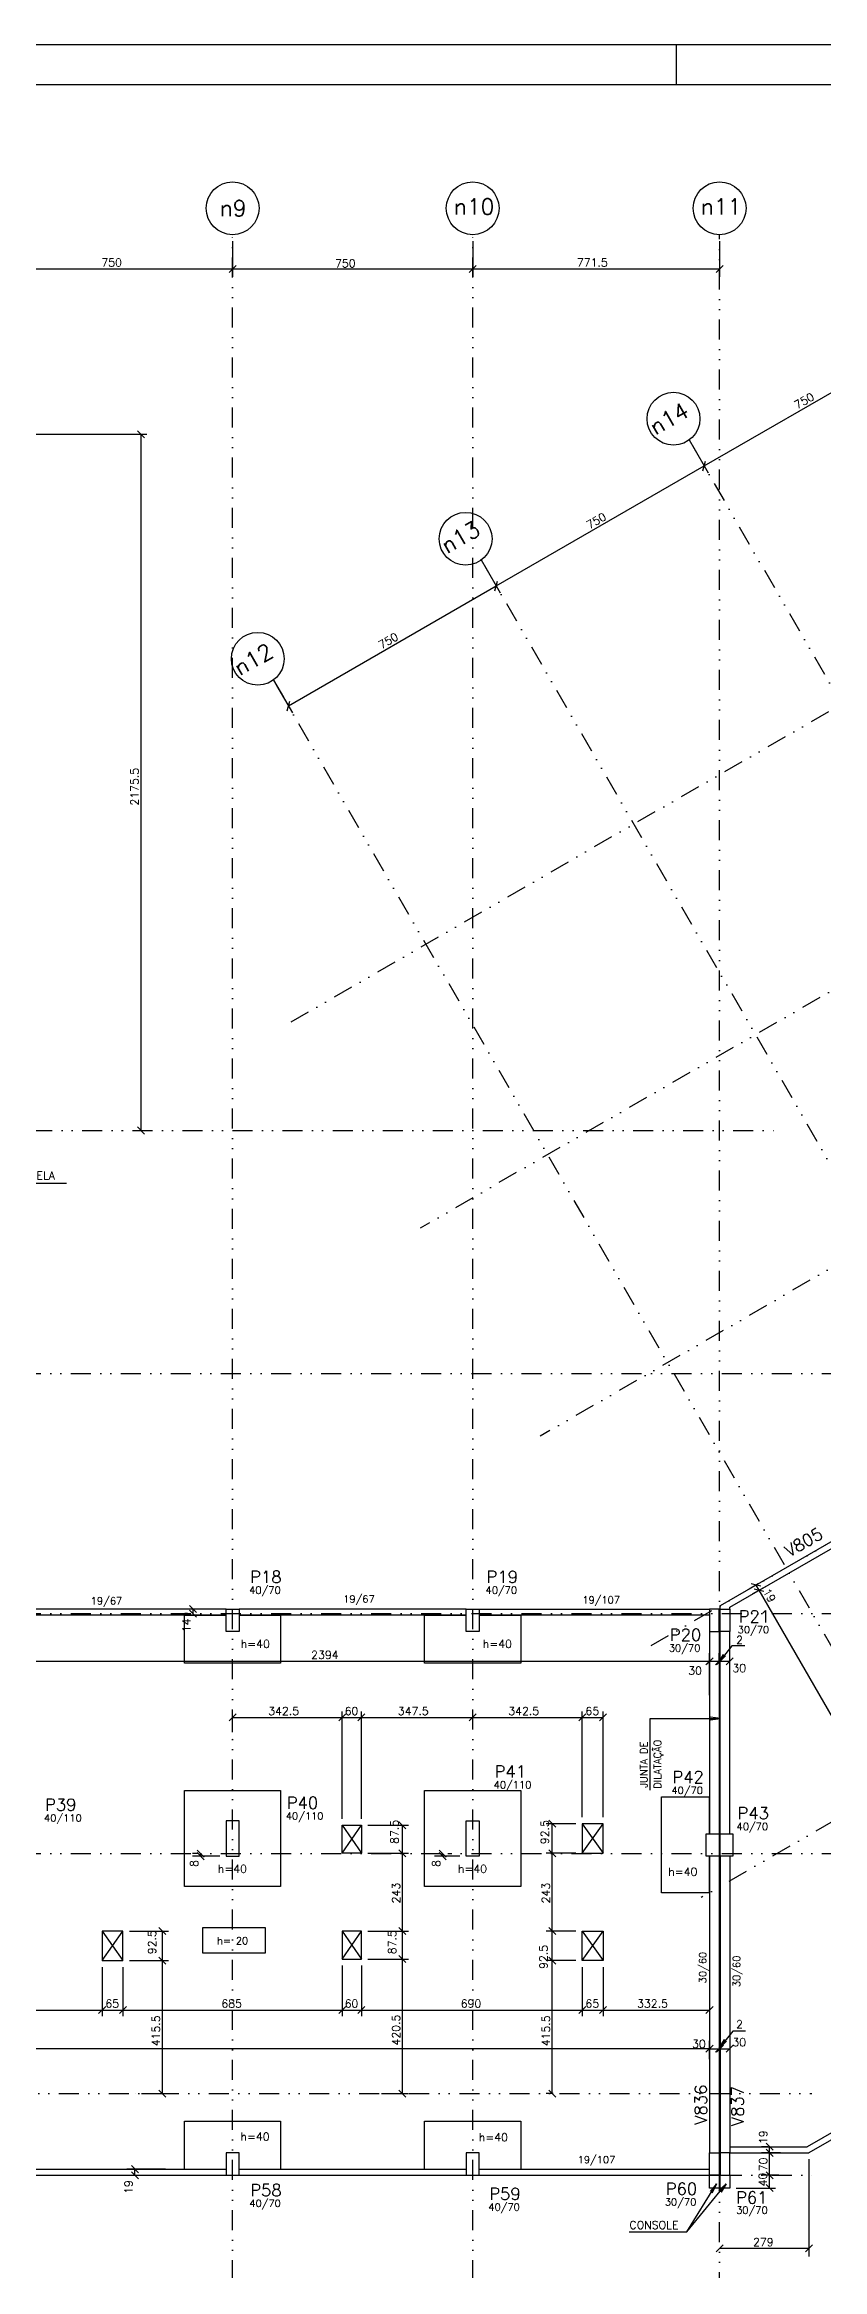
# Model space of a CAD drawing. Extents: x 535712 to 550587, y -55 to 10457.
# Drawn here: x 543362 to 545793, y 3505 to 10457 of the extents above; entities that cross this region are included whole.
import ezdxf

# ---------------------------------------------------------------- set-up
doc = ezdxf.new("R2010")
doc.units = 0
doc.header["$LTSCALE"] = 125
doc.header["$MEASUREMENT"] = 0
doc.linetypes.add('DIVIDE', pattern=[1.25, 0.5, -0.25, 0, -0.25, 0, -0.25])
doc.layers.get('0').update_dxf_attribs({"linetype": 'CONTINUOUS'})
for name, color, linetype in [('205', 14, 'DIVIDE'), ('216', 7, 'CONTINUOUS'), ('220', 4, 'CONTINUOUS'), ('221', 5, 'CONTINUOUS'), ('222', 6, 'CONTINUOUS'), ('238', 11, 'CONTINUOUS'), ('239', 4, 'CONTINUOUS'), ('250', 5, 'CONTINUOUS')]:
    doc.layers.add(name, color=color, linetype=linetype)
doc.styles.get("Standard").update_dxf_attribs({"font": 'ROMANS.SHX'})

msp = doc.modelspace()

# ---------------------------------------------------------------- linework, layer by layer
for p, q in [((535711.8, 10457.2), (550586.8, 10457.2)), ((545336.8, 10332.2), (545336.8, 10457.2))]:
    msp.add_line(p, q)
at = {"layer": '205'}
for p, q in [((543949.6, 3158.6), (543949.6, 9862.8)), ((544699.6, 3158.6), (544699.6, 9862.8)), ((545471.1, 3121.1), (545471.1, 9862.8)), ((548250, 9780.1), (544127.7, 7400.1)), ((545376.2, 9221.4), (548215.7, 4303.1)), ((548629.7, 9122.3), (544535.3, 6758.4)), ((544726.6, 8846.4), (547349.1, 4304.2)), ((544077.1, 8471.4), (546699.5, 3929.2)), ((549005, 8473), (544910.3, 6108.9)), ((549375, 7831.5), (545240.3, 5444.4)), ((549754.7, 7173.8), (545413.3, 4667.3)), ((539881.6, 7063.7), (545659.7, 7063.7)), ((536247.2, 6304.2), (546279.2, 6304.2)), ((536247.2, 5554.2), (545912.1, 5554.2)), ((536247.2, 4804.2), (546279.2, 4804.2)), ((536209.7, 4054.2), (545758.8, 4054.2)), ((536247.2, 3799.2), (545775.3, 3799.2))]:
    msp.add_line(p, q, dxfattribs=at)
at = {"layer": '216'}
for p, q in [((543938.5, 9745), (543960.6, 9767.1)), ((543938.5, 9745), (543960.6, 9767.1)), ((544688.5, 9745), (544710.6, 9767.1)), ((544688.5, 9745), (544710.6, 9767.1)), ((545460, 9745), (545482.1, 9767.1)), ((543652.1, 9250.3), (543674.2, 9228.2)), ((545418.8, 9125.4), (545426.9, 9155.6)), ((545418.8, 9125.4), (545426.9, 9155.6)), ((544769.3, 8750.4), (544777.4, 8780.6)), ((544769.3, 8750.4), (544777.4, 8780.6)), ((544119.8, 8375.4), (544127.9, 8405.6)), ((543652.1, 7074.8), (543674.2, 7052.7)), ((545600.2, 5639.4), (545570, 5647.5)), ((543814.5, 5579.3), (543836.6, 5557.2)), ((543814.5, 5565.3), (543836.6, 5543.2)), ((545609.7, 5622.9), (545579.5, 5631)), ((545609.7, 5622.9), (545579.5, 5631)), ((545428.5, 5394.1), (545450.6, 5416.2)), ((545428.5, 5394.1), (545450.6, 5416.2)), ((545428.5, 5394.1), (545450.6, 5416.2)), ((545458.5, 5394.1), (545480.6, 5416.2)), ((545458.5, 5394.1), (545480.6, 5416.2)), ((545461.5, 5394.1), (545483.6, 5416.2)), ((545461.5, 5394.1), (545483.6, 5416.2)), ((545491.5, 5394.1), (545513.6, 5416.2)), ((543860.5, 4793.2), (543838.4, 4815.3)), ((543860.5, 4785.2), (543838.4, 4807.3)), ((544616.8, 4793.2), (544594.7, 4815.3)), ((544616.8, 4785.2), (544594.7, 4807.3)), ((545428.5, 4183.6), (545450.6, 4205.7)), ((545428.5, 4183.6), (545450.6, 4205.7)), ((545428.5, 4183.6), (545450.6, 4205.7)), ((545428.5, 4183.6), (545450.6, 4205.7)), ((545428.5, 4183.6), (545450.6, 4205.7)), ((545450.6, 4205.7), (545428.5, 4183.6)), ((545458.5, 4183.6), (545480.6, 4205.7)), ((545458.5, 4183.6), (545480.6, 4205.7)), ((545461.5, 4183.6), (545483.6, 4205.7)), ((545461.5, 4183.6), (545483.6, 4205.7)), ((545491.5, 4183.6), (545513.6, 4205.7)), ((545513.6, 4205.7), (545491.5, 4183.6)), ((545638.5, 3877.2), (545616.4, 3899.3)), ((543655.5, 3807.2), (543633.4, 3829.3)), ((543655.5, 3807.2), (543633.4, 3829.3)), ((545638.5, 3858.2), (545616.4, 3880.3)), ((545638.5, 3858.2), (545616.4, 3880.3)), ((543655.5, 3788.2), (543633.4, 3810.3)), ((545638.5, 3788.2), (545616.4, 3810.3)), ((545638.5, 3788.2), (545616.4, 3810.3)), ((545638.5, 3748.2), (545616.4, 3770.3)), ((545482.1, 3581.5), (545460, 3559.4)), ((545761.1, 3581.5), (545739.1, 3559.4))]:
    msp.add_line(p, q, dxfattribs=at)
at = {"layer": '216', "linetype": 'Continuous'}
for p, q in [((545430.7, 5396.3), (545448.4, 5414)), ((545439.6, 5326.8), (545439.6, 5326.8)), ((543938.5, 5218.7), (543960.6, 5240.8)), ((544281, 5218.7), (544303.1, 5240.8)), ((544281, 5218.7), (544303.1, 5240.8)), ((544341, 5218.7), (544363.1, 5240.8)), ((544341, 5218.7), (544363.1, 5240.8)), ((544688.5, 5218.7), (544710.6, 5240.8)), ((544688.5, 5218.7), (544710.6, 5240.8)), ((545031, 5218.7), (545053.1, 5240.8)), ((545031, 5218.7), (545053.1, 5240.8)), ((545096, 5218.7), (545118.1, 5240.8)), ((543949.6, 5163.9), (543949.6, 5163.9)), ((544699.6, 5196.6), (544699.6, 5196.6)), ((544699.6, 5196.6), (544699.6, 5196.6)), ((544292.1, 4892.7), (544292.1, 4892.7)), ((544292.1, 4892.7), (544292.1, 4892.7)), ((544352.1, 4892.7), (544352.1, 4892.7)), ((544352.1, 4892.7), (544352.1, 4892.7)), ((544352.1, 4892.7), (544352.1, 4892.7)), ((544491.1, 4881.7), (544469, 4903.8)), ((544959.5, 4886.7), (544937.4, 4908.8)), ((545042.1, 4897.7), (545042.1, 4897.7)), ((545042.1, 4897.7), (545042.1, 4897.7)), ((545042.1, 4897.7), (545042.1, 4897.7)), ((545107.1, 4897.7), (545107.1, 4897.7)), ((545778.7, 4878.2), (545778.7, 4878.2)), ((544352.1, 4805.2), (544352.1, 4805.2)), ((544352.1, 4805.2), (544352.1, 4805.2)), ((544491.1, 4794.2), (544469, 4816.3)), ((544491.1, 4794.2), (544469, 4816.3)), ((544959.5, 4794.2), (544937.4, 4816.3)), ((544959.5, 4794.2), (544937.4, 4816.3)), ((545042.1, 4805.2), (545042.1, 4805.2)), ((545042.1, 4805.2), (545042.1, 4805.2)), ((543607.1, 4562.2), (543607.1, 4562.2)), ((543741.1, 4551.2), (543719, 4573.3)), ((544352.1, 4562.2), (544352.1, 4562.2)), ((544352.1, 4562.2), (544352.1, 4562.2)), ((544491.1, 4551.2), (544469, 4573.3)), ((544491.1, 4551.2), (544469, 4573.3)), ((544959.5, 4551.2), (544937.4, 4573.3)), ((544959.5, 4551.2), (544937.4, 4573.3)), ((545042.1, 4562.2), (545042.1, 4562.2)), ((545042.1, 4562.2), (545042.1, 4562.2)), ((543542.1, 4469.7), (543542.1, 4469.7)), ((543542.1, 4469.7), (543542.1, 4469.7)), ((543607.1, 4469.7), (543607.1, 4469.7)), ((543607.1, 4469.7), (543607.1, 4469.7)), ((543607.1, 4469.7), (543607.1, 4469.7)), ((543607.1, 4469.7), (543607.1, 4469.7)), ((543741.1, 4458.7), (543719, 4480.8)), ((543741.1, 4458.7), (543719, 4480.8)), ((544292.1, 4474.7), (544292.1, 4474.7)), ((544292.1, 4474.7), (544292.1, 4474.7)), ((544352.1, 4474.7), (544352.1, 4474.7)), ((544352.1, 4474.7), (544352.1, 4474.7)), ((544352.1, 4474.7), (544352.1, 4474.7)), ((544352.1, 4474.7), (544352.1, 4474.7)), ((544491.1, 4463.7), (544469, 4485.8)), ((544491.1, 4463.7), (544469, 4485.8)), ((544959.5, 4458.7), (544937.4, 4480.8)), ((544959.5, 4458.7), (544937.4, 4480.8)), ((545042.1, 4469.7), (545042.1, 4469.7)), ((545042.1, 4469.7), (545042.1, 4469.7)), ((545042.1, 4469.7), (545042.1, 4469.7)), ((545107.1, 4469.7), (545107.1, 4469.7)), ((543531, 4304.4), (543553.1, 4326.5)), ((543531, 4304.4), (543553.1, 4326.5)), ((543596, 4304.4), (543618.1, 4326.5)), ((543596, 4304.4), (543618.1, 4326.5)), ((544281, 4304.4), (544303.1, 4326.5)), ((544281, 4304.4), (544303.1, 4326.5)), ((544341, 4304.4), (544363.1, 4326.5)), ((544341, 4304.4), (544363.1, 4326.5)), ((545031, 4304.4), (545053.1, 4326.5)), ((545031, 4304.4), (545053.1, 4326.5)), ((545042.1, 4315.5), (545042.1, 4315.5)), ((545096, 4304.4), (545118.1, 4326.5)), ((545096, 4304.4), (545118.1, 4326.5)), ((545107.1, 4315.5), (545107.1, 4315.5)), ((545428.5, 4304.4), (545450.6, 4326.5)), ((545439.6, 4328.6), (545439.6, 4328.6)), ((543644.7, 4054.2), (543644.7, 4054.2)), ((543741.1, 4043.2), (543719, 4065.3)), ((544394.7, 4054.2), (544394.7, 4054.2)), ((544491.1, 4043.2), (544469, 4065.3)), ((544959.5, 4043.2), (544937.4, 4065.3)), ((544970.9, 4054.2), (544970.9, 4054.2))]:
    msp.add_line(p, q, dxfattribs=at)
at = {"layer": '220'}
for points in [[(543929.6, 5568.2), (543969.6, 5568.2), (543969.6, 5498.2), (543929.6, 5498.2), (543929.6, 5568.2)], [(544679.6, 5568.2), (544719.6, 5568.2), (544719.6, 5498.2), (544679.6, 5498.2), (544679.6, 5568.2)], [(545469.6, 5568.2), (545439.6, 5568.2), (545439.6, 5498.2), (545469.6, 5498.2), (545469.6, 5568.2)], [(545472.6, 5568.2), (545502.6, 5568.2), (545502.6, 5498.2), (545472.6, 5498.2), (545472.6, 5568.2)], [(543969.6, 4906.2), (543929.6, 4906.2), (543929.6, 4796.2), (543969.6, 4796.2), (543969.6, 4906.2)], [(544679.6, 4906.2), (544719.6, 4906.2), (544719.6, 4796.2), (544679.6, 4796.2), (544679.6, 4906.2)], [(545429.6, 4866.2), (545469.6, 4866.2), (545469.6, 4796.2), (545429.6, 4796.2), (545429.6, 4866.2)], [(545472.6, 4866.2), (545512.6, 4866.2), (545512.6, 4796.2), (545472.6, 4796.2), (545472.6, 4866.2)], [(543969.6, 3869.2), (543929.6, 3869.2), (543929.6, 3799.2), (543969.6, 3799.2), (543969.6, 3869.2)], [(544719.6, 3869.2), (544679.6, 3869.2), (544679.6, 3799.2), (544719.6, 3799.2), (544719.6, 3869.2)], [(545469.6, 3799.2), (545439.6, 3799.2), (545439.6, 3869.2), (545469.6, 3869.2), (545469.6, 3799.2)], [(545502.6, 3869.2), (545472.6, 3869.2), (545472.6, 3799.2), (545502.6, 3799.2), (545502.6, 3869.2)]]:
    msp.add_lwpolyline(points, dxfattribs=at)
at = {"layer": '221'}
for centre in [(543949.6, 9945.3), (544699.6, 9945.3), (545471.1, 9945.3), (545327.1, 9287.8), (544677.6, 8912.8), (544028.1, 8537.8)]:
    msp.add_circle(centre, 82.5, dxfattribs=at)
at = {"layer": '222'}
msp.add_line((536024.3, 10332.2), (550461.8, 10332.2), dxfattribs=at)
at = {"layer": '238'}
for p, q in [((546320, 6067.7), (545472.6, 5578.5)), ((545502.6, 5573.9), (546329.5, 6051.2)), ((543929.6, 5568.2), (543219.6, 5568.2)), ((544679.6, 5568.2), (543969.6, 5568.2)), ((544719.6, 5568.2), (545439.6, 5568.2)), ((545472.6, 5568.2), (545472.6, 5578.5)), ((545502.6, 5568.2), (545502.6, 5573.9)), ((543929.6, 5549.2), (543219.6, 5549.2)), ((543799.6, 5399.2), (543799.6, 5549.2)), ((543799.6, 5549.2), (543929.6, 5549.2)), ((544679.6, 5549.2), (543969.6, 5549.2)), ((543969.6, 5549.2), (544099.6, 5549.2)), ((544099.6, 5549.2), (544099.6, 5399.2)), ((544549.6, 5399.2), (544549.6, 5549.2)), ((544549.6, 5549.2), (544679.6, 5549.2)), ((545439.6, 5549.2), (544719.6, 5549.2)), ((544719.6, 5549.2), (544849.6, 5549.2)), ((544849.6, 5549.2), (544849.6, 5399.2)), ((545439.6, 5499.2), (545439.6, 4866.2)), ((545469.6, 5499.2), (545469.6, 4866.2)), ((545472.6, 4866.2), (545472.6, 5499.2)), ((545502.6, 4866.2), (545502.6, 5499.2)), ((544099.6, 5399.2), (543799.6, 5399.2)), ((544849.6, 5399.2), (544549.6, 5399.2)), ((545289.6, 4981.2), (545439.6, 4981.2)), ((545289.6, 4681.2), (545289.6, 4981.2)), ((545439.6, 4866.2), (545439.6, 4981.2)), ((545439.6, 4796.2), (545439.6, 3869.2)), ((545439.6, 4681.2), (545439.6, 4796.2)), ((545469.6, 4796.2), (545469.6, 3869.2)), ((545472.6, 4796.2), (545472.6, 3869.2)), ((545502.6, 4796.2), (545502.6, 3869.2)), ((545439.6, 4681.2), (545289.6, 4681.2)), ((546496, 4321.8), (545745, 3888.2)), ((546470.8, 4285.4), (545750.1, 3869.2)), ((543799.6, 3818.2), (543799.6, 3968.2)), ((543799.6, 3968.2), (544099.6, 3968.2)), ((544099.6, 3968.2), (544099.6, 3818.2)), ((544549.6, 3818.2), (544549.6, 3968.2)), ((544549.6, 3968.2), (544849.6, 3968.2)), ((544849.6, 3968.2), (544849.6, 3818.2)), ((545502.6, 3888.2), (545745, 3888.2)), ((545502.6, 3869.2), (545750.1, 3869.2)), ((543219.6, 3818.2), (543929.6, 3818.2)), ((543219.6, 3799.2), (543929.6, 3799.2)), ((543799.6, 3818.2), (543929.6, 3818.2)), ((543969.6, 3818.2), (544679.6, 3818.2)), ((543969.6, 3818.2), (544099.6, 3818.2)), ((543969.6, 3799.2), (544699.6, 3799.2)), ((544549.6, 3818.2), (544679.6, 3818.2)), ((544719.6, 3818.2), (545439.6, 3818.2)), ((544719.6, 3818.2), (544849.6, 3818.2)), ((544719.6, 3799.2), (545439.6, 3799.2))]:
    msp.add_line(p, q, dxfattribs=at)
for points in [[(543799.6, 5001.2), (544099.6, 5001.2), (544099.6, 4701.2), (543799.6, 4701.2), (543799.6, 5001.2)], [(544549.6, 5001.2), (544849.6, 5001.2), (544849.6, 4701.2), (544549.6, 4701.2), (544549.6, 5001.2)], [(544292.1, 4892.7), (544352.1, 4892.7), (544352.1, 4805.2), (544292.1, 4805.2), (544292.1, 4892.7)], [(545042.1, 4805.2), (545107.1, 4805.2), (545107.1, 4897.7), (545042.1, 4897.7), (545042.1, 4805.2)], [(543542.1, 4469.7), (543607.1, 4469.7), (543607.1, 4562.2), (543542.1, 4562.2), (543542.1, 4469.7)], [(544352.1, 4562.2), (544292.1, 4562.2), (544292.1, 4474.7), (544352.1, 4474.7), (544352.1, 4562.2)], [(545042.1, 4562.2), (545107.1, 4562.2), (545107.1, 4469.7), (545042.1, 4469.7), (545042.1, 4562.2)], [(545439.6, 3799.2), (545469.6, 3799.2), (545469.6, 3759.2), (545439.6, 3759.2), (545439.6, 3799.2)], [(545472.6, 3799.2), (545502.6, 3799.2), (545502.6, 3759.2), (545472.6, 3759.2), (545472.6, 3799.2)]]:
    msp.add_lwpolyline(points, dxfattribs=at)
at = {"layer": '239'}
msp.add_lwpolyline([(543856.9, 4573.7), (544051.8, 4573.7), (544051.8, 4493.2), (543856.9, 4493.2), (543856.9, 4573.7)], dxfattribs=at)
at = {"layer": '250'}
for p, q in [((543949.6, 9842.8), (543949.6, 9731)), ((544699.6, 9842.8), (544699.6, 9731)), ((545471.1, 9842.8), (545471.1, 9731)), ((543199.6, 9756), (543949.6, 9756)), ((543949.6, 9756), (544699.6, 9756)), ((544699.6, 9756), (545471.1, 9756)), ((545422.9, 9140.5), (546072.4, 9515.5)), ((543183, 9239.2), (543681.9, 9239.2)), ((543663.2, 9239.2), (543663.2, 7063.7)), ((545386.2, 9204.1), (545435.4, 9118.9)), ((544773.3, 8765.5), (545422.9, 9140.5)), ((544123.8, 8390.5), (544773.3, 8765.5)), ((544736.6, 8829.1), (544785.8, 8743.9)), ((544087.1, 8454.1), (544136.3, 8368.9)), ((543665.3, 7063.7), (543681.9, 7063.7)), ((545592.1, 5647.4), (545563.4, 5630.9)), ((545617.4, 5640.1), (545572.9, 5614.5)), ((545594.6, 5627), (545585.1, 5643.4)), ((543909.6, 5568.2), (543800.6, 5568.2)), ((543825.6, 5568.2), (543825.6, 5554.2)), ((546385.1, 4257.8), (545594.6, 5627)), ((543809, 5554.2), (543800.6, 5554.2)), ((545439.6, 5326.8), (545439.6, 5430.1)), ((545439.6, 5299), (545439.6, 5430.1)), ((545469.6, 5398.9), (545469.6, 5430.1)), ((545472.6, 5390.2), (545472.6, 5430.1)), ((545502.6, 5381.5), (545502.6, 5430.1)), ((545439.6, 5405.1), (545469.6, 5405.1)), ((545469.6, 5405.1), (545472.6, 5405.1)), ((545472.6, 5405.1), (545502.6, 5405.1)), ((544292.1, 4892.7), (544352.1, 4805.2)), ((544292.1, 4805.2), (544352.1, 4892.7)), ((545042.1, 4805.2), (545107.1, 4897.7)), ((545042.1, 4897.7), (545107.1, 4805.2)), ((543839.5, 4804.2), (543824.4, 4804.2)), ((543849.4, 4796.2), (543849.4, 4804.2)), ((544605.8, 4796.2), (544605.8, 4804.2)), ((544622, 4804.2), (544630.8, 4804.2)), ((543909.6, 4796.2), (543824.4, 4796.2)), ((544659.6, 4796.2), (544580.8, 4796.2)), ((543542.1, 4469.7), (543607.1, 4562.2)), ((543542.1, 4562.2), (543607.1, 4469.7)), ((544292.1, 4474.7), (544352.1, 4562.2)), ((544292.1, 4562.2), (544352.1, 4474.7)), ((545042.1, 4562.2), (545107.1, 4469.7)), ((545042.1, 4469.7), (545107.1, 4562.2)), ((545439.6, 4242.7), (545439.6, 4169.7)), ((545502.6, 4268.1), (545502.6, 4169.7)), ((545439.6, 4194.7), (540230.1, 4194.7)), ((545439.6, 4232.2), (545439.6, 4169.7)), ((545439.6, 4162.4), (545439.6, 4219.7)), ((545439.6, 4164.8), (545439.6, 4219.7)), ((545439.6, 4194.7), (545469.6, 4194.7)), ((545469.6, 4194.7), (545472.6, 4194.7)), ((545472.6, 4194.7), (545502.6, 4194.7)), ((545622, 3888.2), (545602.5, 3888.2)), ((545661.1, 3869.2), (545602.5, 3869.2)), ((545627.5, 3869.2), (545627.5, 3888.2)), ((545627.5, 3799.2), (545627.5, 3869.2)), ((545750.1, 3849.2), (545750.1, 3545.4)), ((543739.9, 3818.2), (543619.4, 3818.2)), ((543644.4, 3799.2), (543644.4, 3818.2)), ((543655.3, 3799.2), (543669.4, 3799.2)), ((545522.6, 3759.2), (545646.2, 3759.2)), ((545655.8, 3799.2), (545602.5, 3799.2)), ((545627.5, 3759.2), (545627.5, 3799.2)), ((545750.1, 3570.4), (545471.1, 3570.4))]:
    msp.add_line(p, q, dxfattribs=at)
at = {"layer": '250', "linetype": 'Continuous'}
for p, q in [((545439.6, 5351.8), (545439.6, 5430.1)), ((543045.5, 5405.1), (545439.6, 5405.1)), ((543949.6, 5183.9), (543949.6, 5248.5)), ((543949.6, 5229.7), (544292.1, 5229.7)), ((544292.1, 4912.7), (544292.1, 5248.5)), ((544292.1, 4912.7), (544292.1, 5248.5)), ((544292.1, 5229.7), (544352.1, 5229.7)), ((544352.1, 4912.7), (544352.1, 5248.5)), ((544352.1, 4912.7), (544352.1, 5248.5)), ((544352.1, 5229.7), (544699.6, 5229.7)), ((544699.6, 5216.6), (544699.6, 5248.5)), ((544699.6, 5216.6), (544699.6, 5248.5)), ((544699.6, 5229.7), (545042.1, 5229.7)), ((545042.1, 4917.7), (545042.1, 5248.5)), ((545042.1, 4917.7), (545042.1, 5248.5)), ((545042.1, 5229.7), (545107.1, 5229.7)), ((545107.1, 4917.7), (545107.1, 5248.5)), ((544372.1, 4892.7), (544498.8, 4892.7)), ((544480.1, 4805.2), (544480.1, 4892.7)), ((545022.1, 4897.7), (544929.7, 4897.7)), ((544948.4, 4805.2), (544948.4, 4897.7)), ((544372.1, 4805.2), (544498.8, 4805.2)), ((544372.1, 4805.2), (544498.8, 4805.2)), ((544480.1, 4562.2), (544480.1, 4805.2)), ((545022.1, 4805.2), (544929.7, 4805.2)), ((545022.1, 4805.2), (544929.7, 4805.2)), ((544948.4, 4562.2), (544948.4, 4805.2)), ((543627.1, 4562.2), (543748.8, 4562.2)), ((543730.1, 4469.7), (543730.1, 4562.2)), ((544372.1, 4562.2), (544498.8, 4562.2)), ((544372.1, 4562.2), (544498.8, 4562.2)), ((544480.1, 4474.7), (544480.1, 4562.2)), ((545022.1, 4562.2), (544929.7, 4562.2)), ((545022.1, 4562.2), (544929.7, 4562.2)), ((544948.4, 4469.7), (544948.4, 4562.2)), ((543542.1, 4449.7), (543542.1, 4296.7)), ((543542.1, 4449.7), (543542.1, 4296.7)), ((543607.1, 4449.7), (543607.1, 4296.7)), ((543607.1, 4449.7), (543607.1, 4296.7)), ((543627.1, 4469.7), (543748.8, 4469.7)), ((543627.1, 4469.7), (543748.8, 4469.7)), ((543730.1, 4054.2), (543730.1, 4469.7)), ((544292.1, 4454.7), (544292.1, 4296.7)), ((544292.1, 4454.7), (544292.1, 4296.7)), ((544352.1, 4454.7), (544352.1, 4296.7)), ((544352.1, 4454.7), (544352.1, 4296.7)), ((544372.1, 4474.7), (544498.8, 4474.7)), ((544372.1, 4474.7), (544498.8, 4474.7)), ((544480.1, 4054.2), (544480.1, 4474.7)), ((545022.1, 4469.7), (544929.7, 4469.7)), ((545022.1, 4469.7), (544929.7, 4469.7)), ((544948.4, 4054.2), (544948.4, 4469.7)), ((545042.1, 4449.7), (545042.1, 4296.7)), ((545107.1, 4449.7), (545107.1, 4296.7)), ((542857.1, 4315.5), (543542.1, 4315.5)), ((543542.1, 4315.5), (543607.1, 4315.5)), ((543607.1, 4315.5), (544292.1, 4315.5)), ((544292.1, 4315.5), (544352.1, 4315.5)), ((544352.1, 4315.5), (545042.1, 4315.5)), ((545042.1, 4315.5), (545107.1, 4315.5)), ((545107.1, 4315.5), (545439.6, 4315.5)), ((545439.6, 4308.6), (545439.6, 4296.7)), ((543664.7, 4054.2), (543748.8, 4054.2)), ((544414.7, 4054.2), (544498.8, 4054.2)), ((544950.9, 4054.2), (544929.7, 4054.2))]:
    msp.add_line(p, q, dxfattribs=at)
at = {"layer": '250'}
for points in [[(543430.6, 6898.2), (543189.4, 6898.2), (543007.9, 6759.4), (543030, 6781.5), (543007.9, 6759.4), (543035, 6775)], [(545549.6, 5453), (545509.3, 5453), (545467.2, 5400), (545483.3, 5426.8), (545467.2, 5400), (545489.7, 5421.7)], [(545253.8, 5002.9), (545253.8, 5226.5), (545473.8, 5226.5), (545442.8, 5222.4), (545473.8, 5226.5), (545442.8, 5230.6)], [(545552.4, 4249.3), (545512.1, 4249.3), (545470, 4196.3), (545486.1, 4223.1), (545470, 4196.3), (545492.5, 4218)], [(545188.2, 3622.6), (545369, 3622.6), (545460.9, 3772.5), (545448.2, 3744), (545460.9, 3772.5), (545441.2, 3748.2)], [(545369, 3622.6), (545492, 3772.5), (545475.5, 3746), (545492, 3772.5), (545469.2, 3751.2)]]:
    msp.add_lwpolyline(points, dxfattribs=at)

# ---------------------------------------------------------------- texts
at = {"layer": '216'}
for s, height, p in [('750', 25, (543539.6, 9763.5)), ('750', 25, (544269.5, 9760.8)), ('771.5', 25, (545025.3, 9763.5)), ('PASSARELA', 25, (543210.4, 6910.7)), ('40/70', 22.5, (544001.5, 5616.3)), ('40/70', 22.5, (544740, 5616.3)), ('19/67', 22.5, (543506.3, 5582.6)), ('19/67', 22.5, (544295.2, 5588.7)), ('19/107', 22.5, (545042.3, 5585.7)), ('30/70', 22.5, (545527.7, 5492.6)), ('h=40', 25, (543975.1, 5446.9)), ('h=40', 25, (544731.4, 5446.9)), ('30/70', 22.5, (545312.6, 5435.2)), ('2', 25, (545522.5, 5459.3)), ('30', 25, (545373.1, 5363.4)), ('30', 25, (545510.9, 5371.4)), ('40/110', 22.5, (544765.2, 5007.8)), ('40/70', 22.5, (545320.6, 4990.6)), ('40/110', 22.5, (544115.9, 4910.3)), ('40/110', 22.5, (543360.5, 4904.3)), ('40/70', 22.5, (545524.2, 4877.7)), ('h=40', 25, (543903.4, 4744.2)), ('h=40', 25, (544653.4, 4744.2)), ('h=40', 25, (545310.6, 4734.9)), ('h= 20', 22.5, (543901, 4520.7)), ('2', 25, (545522.4, 4258.4)), ('30', 25, (545385.1, 4196.9)), ('30', 25, (545510.9, 4202.2)), ('h=40', 25, (543974.1, 3907.3)), ('h=40', 25, (544718.9, 3905.3)), ('19/107', 22.5, (545027.5, 3836.8)), ('40/70', 22.5, (544001.9, 3700)), ('40/70', 22.5, (544748.6, 3688.4)), ('30/70', 22.5, (545300, 3704.2)), ('30/70', 22.5, (545522.9, 3679)), ('CONSOLE', 25, (545189.4, 3631.1)), ('279', 25, (545575.6, 3577.9))]:
    msp.add_text(s, height=height, dxfattribs=at).set_placement(p)
for s, height, rotation, p in [('750', 25, 30, (545713.6, 9317)), ('750', 25, 30, (545064, 8942)), ('750', 25, 30, (544414.5, 8567)), ('2175.5', 25, 90, (543655.7, 8079)), ('19', 25, 300, (545605.2, 5623.5)), ('14', 25, 90, (543818.1, 5495.9)), ('JUNTA DE ', 22.5, 90, (545245.6, 5009.5)), ('DILATAÇÃO', 22.5, 90, (545288.3, 5006.7)), ('8', 25, 90, (543841.9, 4762.9)), ('8', 25, 90, (544598.3, 4762.9)), ('30/60', 22.5, 90, (545429.5, 4398.9)), ('30/60', 22.5, 90, (545535.3, 4387.1)), ('19', 25, 90, (545620, 3896.6)), ('70', 25, 90, (545620, 3811.7)), ('19', 25, 90, (543636.9, 3740.9)), ('40', 25, 90, (545618.5, 3764.2))]:
    msp.add_text(s, height=height, rotation=rotation, dxfattribs=at).set_placement(p)
at = {"layer": '216', "linetype": 'Continuous'}
for s, p in [('2394', (544195, 5412.6)), ('342.5', (544060.8, 5237.2)), ('60', (544299.6, 5237.2)), ('347.5', (544465.8, 5237.2)), ('342.5', (544810.8, 5237.2)), ('65', (545052.1, 5237.2)), ('65', (543552.1, 4323)), ('685', (543914.6, 4323)), ('60', (544299.6, 4323)), ('690', (544662.1, 4323)), ('65', (545052.1, 4323)), ('332.5', (545213.3, 4323))]:
    msp.add_text(s, height=25, dxfattribs=at).set_placement(p)
for s, p in [('87.5', (544468, 4834.7)), ('92.5', (544937.5, 4833.7)), ('243', (544472.6, 4648.7)), ('243', (544940.9, 4648.7)), ('92.5', (543710.3, 4489.9)), ('87.5', (544460.3, 4489.9)), ('92.5', (544933.5, 4443.8)), ('415.5', (543722.6, 4202)), ('420.5', (544472.6, 4204.5)), ('415.5', (544940.9, 4202))]:
    msp.add_text(s, height=25, rotation=90, dxfattribs=at).set_placement(p)
at = {"layer": '220'}
for s, height, p in [('n9', 50, (543909.4, 9920.5)), ('n10', 50, (544641, 9925.7)), ('n11', 50, (545412.5, 9925.7)), ('P18', 37.5, (544004.5, 5650.2)), ('P19', 37.5, (544743, 5650.2)), ('P21', 37.5, (545530.7, 5526.6)), ('P20', 37.5, (545315.6, 5469.2)), ('P41', 37.5, (544768.2, 5041.8)), ('P42', 37.5, (545323.6, 5024.6)), ('P39', 37.5, (543363.5, 4938.3)), ('P40', 37.5, (544118.8, 4944.3)), ('P43', 37.5, (545527.2, 4911.7)), ('P58', 37.5, (544004.8, 3734)), ('P59', 37.5, (544751.5, 3722.4)), ('P60', 37.5, (545303, 3738.2)), ('P61', 37.5, (545522.6, 3710.5))]:
    msp.add_text(s, height=height, dxfattribs=at).set_placement(p)
for s, height, rotation, p in [('n14', 50, 30, (545271, 9235)), ('n13', 50, 30, (544619.3, 8864.4)), ('n12', 50, 30, (543971.9, 8482.8)), ('V805', 37.5, 30, (545688.8, 5729.7)), ('V836', 37.5, 90, (545431.3, 3957.1)), ('V837', 37.5, 90, (545546.1, 3952.8))]:
    msp.add_text(s, height=height, rotation=rotation, dxfattribs=at).set_placement(p)

doc.saveas('drawing.dxf')
